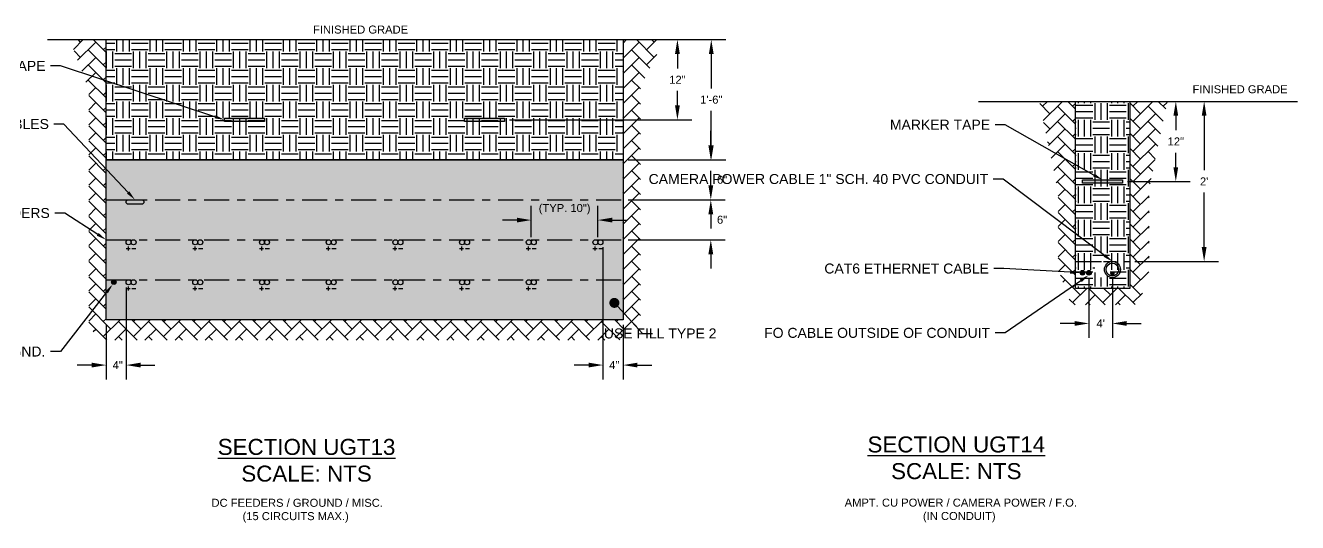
# Model space of a CAD drawing. Header units: feet. Extents: x -21 to 1000, y -35 to 71.
# Drawn here: x 933.46 to 949.35, y 52.13 to 58.34 of the extents above; entities that cross this region are included whole.
import ezdxf
from ezdxf import colors
from ezdxf.entities.mleader import LeaderData, LeaderLine
from ezdxf.math import Vec2, Vec3

# ---------------------------------------------------------------- set-up
doc = ezdxf.new("R2010")
doc.units = ezdxf.units.FT
doc.header["$MEASUREMENT"] = 0
doc.linetypes.add('CENTER', pattern=[2, 1.25, -0.25, 0.25, -0.25])
for name, color, linetype in [('E-ARRY-POST', 4, 'Continuous'), ('E-CABL-FO', 120, 'FIBER_OPTIC'), ('E-CABL-HARN-CBHR', 2, 'Continuous'), ('E-CABL-INST', 1, 'INSTRUMENT_CABLE'), ('E-CABL-UG2', 142, 'GROUND_WIRE_G2'), ('E-FIN-GR', 4, 'Continuous'), ('E-MRKR-TREN', 6, 'Continuous'), ('E-TREN', 3, 'Continuous'), ('E-TREN-HATCH', 254, 'Continuous'), ('G-ANNO-TEXT', 1, 'Continuous'), ('G-DIMS', 7, 'Continuous'), ('G-TEXT', 7, 'Continuous'), ('text', 1, 'Continuous'), ('X-SES2-TREN_SECT$0$G-TEXT', 7, 'Continuous')]:
    doc.layers.add(name, color=color, linetype=linetype)
doc.styles.add('NEI-A', font='arial.ttf')
doc.styles.get("Standard").update_dxf_attribs({"font": 'arial.ttf'})
doc.linetypes.add('FIBER_OPTIC', pattern='A,0.2,-0.05,0,-0.05,0.2,-0.15,["FO",Standard,S=0.1,R=0,X=-0.04,Y=-0.05],-0.25,0.2,-0.05,0,-0.05', length=1.2)
doc.linetypes.add('GROUND_WIRE_G2', pattern='A,1,-0.2,["G2",Standard,S=0.1,R=0,X=-0.1,Y=-0.05],-0.2', length=1.4)
doc.linetypes.add('INSTRUMENT_CABLE', pattern='A,1,-0.2,["INST",Standard,S=0.1,R=0,X=-0.09,Y=-0.05],-0.3', length=1.5)
doc.dimstyles.new('Annotative - Arch', dxfattribs={"dimscale": 0, "dimtxt": 0.1, "dimasz": 0.18, "dimexe": 0.18, "dimexo": 0.0625, "dimgap": 0.09, "dimtad": 0, "dimtih": 1, "dimtoh": 1, "dimdec": 4, "dimlfac": 12, "dimzin": 0, "dimdsep": 46, "dimlunit": 4, "dimtxsty": 'NEI-A', "dimcen": 0.09, "dimadec": 1, "dimazin": 0, "dimtfac": 1, "dimtdec": 4, "dimtofl": 0, "dimtmove": 0, "dimatfit": 3, "dimfxl": 1, "dimtolj": 1, "dimtzin": 0, "dimarcsym": 0})

# ---------------------------------------------------------------- blocks, each defined once
blk = doc.blocks.new('*D47')
at = {"layer": 'Defpoints', "color": 0, "transparency": 16777216}
for p in [(947.678, 57.39), (947.831, 57.39), (947.166, 56.388)]:
    blk.add_point(p, dxfattribs=at)
at = {"layer": 'text', "color": 0, "lineweight": -2, "transparency": 16777216}
for p, q in [((947.74, 57.39), (948.011, 57.39)), ((947.831, 57.21), (947.831, 57.029)), ((947.831, 56.568), (947.831, 56.749)), ((947.228, 56.388), (948.011, 56.388))]:
    blk.add_line(p, q, dxfattribs=at)
at = {"layer": 'text', "color": 0, "transparency": 16777216}
for points in [[(947.801, 57.21), (947.861, 57.21), (947.831, 57.39)], [(947.801, 56.568), (947.861, 56.568), (947.831, 56.388)]]:
    blk.add_solid(points, dxfattribs=at)
at = {"layer": 'text', "color": 0, "transparency": 16777216, "insert": (947.831, 56.889), "char_height": 0.1, "attachment_point": 5, "style": 'NEI-A'}
blk.add_mtext('\\A1;12"', dxfattribs=at)
blk = doc.blocks.new('*D46')
at = {"layer": 'Defpoints', "color": 0, "transparency": 16777216}
for p in [(947.671, 57.39), (948.185, 57.39), (947.255, 55.39)]:
    blk.add_point(p, dxfattribs=at)
at = {"layer": 'text', "color": 0, "lineweight": -2, "transparency": 16777216}
for p, q in [((947.734, 57.39), (948.365, 57.39)), ((948.185, 57.21), (948.185, 56.53)), ((948.185, 55.57), (948.185, 56.25)), ((947.317, 55.39), (948.365, 55.39))]:
    blk.add_line(p, q, dxfattribs=at)
at = {"layer": 'text', "color": 0, "transparency": 16777216}
for points in [[(948.155, 57.21), (948.215, 57.21), (948.185, 57.39)], [(948.155, 55.57), (948.215, 55.57), (948.185, 55.39)]]:
    blk.add_solid(points, dxfattribs=at)
at = {"layer": 'text', "color": 0, "transparency": 16777216, "insert": (948.185, 56.39), "char_height": 0.1, "attachment_point": 5, "style": 'NEI-A'}
blk.add_mtext("\\A1;2'", dxfattribs=at)
blk = doc.blocks.new('*D52')
at = {"layer": 'Defpoints', "color": 0, "transparency": 16777216}
for p in [(946.746, 55.25), (947.039, 55.25), (947.039, 54.616)]:
    blk.add_point(p, dxfattribs=at)
at = {"layer": 'text', "color": 0, "lineweight": -2, "transparency": 16777216}
for p, q in [((946.746, 55.187), (946.746, 54.436)), ((947.039, 55.187), (947.039, 54.436)), ((946.566, 54.616), (946.386, 54.616)), ((947.219, 54.616), (947.399, 54.616))]:
    blk.add_line(p, q, dxfattribs=at)
at = {"layer": 'text', "color": 0, "transparency": 16777216}
for points in [[(946.566, 54.646), (946.566, 54.586), (946.746, 54.616)], [(947.219, 54.646), (947.219, 54.586), (947.039, 54.616)]]:
    blk.add_solid(points, dxfattribs=at)
at = {"layer": 'text', "color": 0, "transparency": 16777216, "insert": (946.892, 54.616), "char_height": 0.1, "attachment_point": 5, "style": 'NEI-A'}
blk.add_mtext("\\A1;4'", dxfattribs=at)
blk = doc.blocks.new('*D45')
at = {"layer": 'Defpoints', "color": 0, "transparency": 16777216}
for p in [(940.931, 58.161), (941.604, 58.161), (939.445, 57.159)]:
    blk.add_point(p, dxfattribs=at)
at = {"layer": 'text', "color": 0, "lineweight": -2, "transparency": 16777216}
for p, q in [((940.994, 58.161), (941.784, 58.161)), ((941.604, 57.981), (941.604, 57.8)), ((941.604, 57.339), (941.604, 57.52)), ((939.508, 57.159), (941.784, 57.159))]:
    blk.add_line(p, q, dxfattribs=at)
at = {"layer": 'text', "color": 0, "transparency": 16777216}
for points in [[(941.574, 57.981), (941.634, 57.981), (941.604, 58.161)], [(941.574, 57.339), (941.634, 57.339), (941.604, 57.159)]]:
    blk.add_solid(points, dxfattribs=at)
at = {"layer": 'text', "color": 0, "transparency": 16777216, "insert": (941.604, 57.66), "char_height": 0.1, "attachment_point": 5, "style": 'NEI-A'}
blk.add_mtext('\\A1;12"', dxfattribs=at)
blk = doc.blocks.new('*D44')
at = {"layer": 'Defpoints', "color": 0, "transparency": 16777216}
for p in [(940.925, 58.161), (942.027, 58.161), (940.925, 56.661)]:
    blk.add_point(p, dxfattribs=at)
at = {"layer": 'text', "color": 0, "lineweight": -2, "transparency": 16777216}
for p, q in [((940.987, 58.161), (942.207, 58.161)), ((942.027, 57.981), (942.027, 57.552)), ((942.027, 56.841), (942.027, 57.27)), ((940.987, 56.661), (942.207, 56.661))]:
    blk.add_line(p, q, dxfattribs=at)
at = {"layer": 'text', "color": 0, "transparency": 16777216}
for points in [[(941.997, 57.981), (942.057, 57.981), (942.027, 58.161)], [(941.997, 56.841), (942.057, 56.841), (942.027, 56.661)]]:
    blk.add_solid(points, dxfattribs=at)
at = {"layer": 'text', "color": 0, "transparency": 16777216, "insert": (942.027, 57.411), "char_height": 0.1, "attachment_point": 5, "style": 'NEI-A'}
blk.add_mtext('\\A1;1\'-6"', dxfattribs=at)
blk = doc.blocks.new('*D51')
at = {"layer": 'Defpoints', "color": 0, "transparency": 16777216}
for p in [(934.716, 55.13), (934.466, 54.661), (934.716, 54.096)]:
    blk.add_point(p, dxfattribs=at)
at = {"layer": 'text', "color": 0, "lineweight": -2, "transparency": 16777216}
for p, q in [((934.716, 55.067), (934.716, 53.916)), ((934.466, 54.599), (934.466, 53.916)), ((934.286, 54.096), (934.106, 54.096)), ((934.896, 54.096), (935.076, 54.096))]:
    blk.add_line(p, q, dxfattribs=at)
at = {"layer": 'text', "color": 0, "transparency": 16777216}
for points in [[(934.286, 54.126), (934.286, 54.066), (934.466, 54.096)], [(934.896, 54.126), (934.896, 54.066), (934.716, 54.096)]]:
    blk.add_solid(points, dxfattribs=at)
at = {"layer": 'text', "color": 0, "transparency": 16777216, "insert": (934.611, 54.096), "char_height": 0.1, "attachment_point": 5, "style": 'NEI-A'}
blk.add_mtext('\\A1;4"', dxfattribs=at)
blk = doc.blocks.new('*D49')
at = {"layer": 'Defpoints', "color": 0, "transparency": 16777216}
for p in [(940.925, 56.161), (940.925, 55.661), (942.021, 55.661)]:
    blk.add_point(p, dxfattribs=at)
at = {"layer": 'text', "color": 0, "lineweight": -2, "transparency": 16777216}
for p, q in [((942.021, 56.341), (942.021, 56.521)), ((940.987, 56.161), (942.201, 56.161)), ((940.987, 55.661), (942.201, 55.661)), ((942.021, 55.481), (942.021, 55.301))]:
    blk.add_line(p, q, dxfattribs=at)
at = {"layer": 'text', "color": 0, "transparency": 16777216}
for points in [[(941.991, 56.341), (942.051, 56.341), (942.021, 56.161)], [(941.991, 55.481), (942.051, 55.481), (942.021, 55.661)]]:
    blk.add_solid(points, dxfattribs=at)
at = {"layer": 'text', "color": 0, "transparency": 16777216, "insert": (942.162, 55.911), "char_height": 0.1, "attachment_point": 5, "style": 'NEI-A'}
blk.add_mtext('\\A1;6"', dxfattribs=at)
blk = doc.blocks.new('_Dot')
at = {"color": 0, "linetype": 'ByBlock', "lineweight": -2}
blk.add_line((-0.5, 0), (-1, 0), dxfattribs=at)
at = {"color": 0, "linetype": 'ByBlock', "const_width": 0.5}
blk.add_lwpolyline([(-0.25, 0, 1), (0.25, 0, 1)], format="xyb", close=True, dxfattribs=at)
blk = doc.blocks.new('*D50')
at = {"layer": 'Defpoints', "color": 0, "transparency": 16777216}
for p in [(940.674, 55.63), (940.925, 54.661), (940.925, 54.096)]:
    blk.add_point(p, dxfattribs=at)
at = {"layer": 'text', "color": 0, "lineweight": -2, "transparency": 16777216}
for p, q in [((940.674, 55.567), (940.674, 53.916)), ((940.925, 54.599), (940.925, 53.916)), ((940.494, 54.096), (940.314, 54.096)), ((941.105, 54.096), (941.285, 54.096))]:
    blk.add_line(p, q, dxfattribs=at)
at = {"layer": 'text', "color": 0, "transparency": 16777216}
for points in [[(940.494, 54.126), (940.494, 54.066), (940.674, 54.096)], [(941.105, 54.126), (941.105, 54.066), (940.925, 54.096)]]:
    blk.add_solid(points, dxfattribs=at)
at = {"layer": 'text', "color": 0, "transparency": 16777216, "insert": (940.815, 54.096), "char_height": 0.1, "attachment_point": 5, "style": 'NEI-A'}
blk.add_mtext('\\A1;4"', dxfattribs=at)
blk = doc.blocks.new('*D53')
at = {"layer": 'Defpoints', "color": 0, "transparency": 16777216}
for p in [(940.611, 55.907), (939.778, 55.63), (940.611, 55.63)]:
    blk.add_point(p, dxfattribs=at)
at = {"layer": 'text', "color": 0, "lineweight": -2, "transparency": 16777216}
for p, q in [((939.778, 55.692), (939.778, 56.087)), ((940.611, 55.692), (940.611, 56.087)), ((939.598, 55.907), (939.418, 55.907)), ((940.791, 55.907), (940.971, 55.907))]:
    blk.add_line(p, q, dxfattribs=at)
at = {"layer": 'text', "color": 0, "transparency": 16777216}
for points in [[(939.598, 55.937), (939.598, 55.877), (939.778, 55.907)], [(940.791, 55.937), (940.791, 55.877), (940.611, 55.907)]]:
    blk.add_solid(points, dxfattribs=at)
at = {"layer": 'text', "color": 0, "transparency": 16777216, "insert": (940.195, 56.043), "char_height": 0.1, "attachment_point": 5, "style": 'NEI-A'}
blk.add_mtext('\\A1;(TYP. 10")', dxfattribs=at)
blk = doc.blocks.new('*D48')
at = {"layer": 'Defpoints', "color": 0, "transparency": 16777216}
for p in [(940.925, 56.661), (940.925, 56.161), (942.021, 56.161)]:
    blk.add_point(p, dxfattribs=at)
at = {"layer": 'text', "color": 0, "lineweight": -2, "transparency": 16777216}
for p, q in [((942.021, 56.841), (942.021, 57.021)), ((940.987, 56.661), (942.201, 56.661)), ((940.987, 56.161), (942.201, 56.161)), ((942.021, 55.981), (942.021, 55.801))]:
    blk.add_line(p, q, dxfattribs=at)
at = {"layer": 'text', "color": 0, "transparency": 16777216}
for points in [[(941.991, 56.841), (942.051, 56.841), (942.021, 56.661)], [(941.991, 55.981), (942.051, 55.981), (942.021, 56.161)]]:
    blk.add_solid(points, dxfattribs=at)
at = {"layer": 'text', "color": 0, "transparency": 16777216, "insert": (942.162, 56.411), "char_height": 0.1, "attachment_point": 5, "style": 'NEI-A'}
blk.add_mtext('\\A1;6"', dxfattribs=at)

msp = doc.modelspace()

# ---------------------------------------------------------------- hatches: boundary and pattern name
at = {"layer": 'E-CABL-FO', "linetype": 'Continuous'}
h = msp.add_hatch(color=256, dxfattribs=at)
edge = h.paths.add_edge_path()
edge.add_arc((946.6646312, 55.2496116), 0.0286458, 0, 360)
h = msp.add_hatch(color=256, dxfattribs=at)
edge = h.paths.add_edge_path()
edge.add_arc((946.7460583, 55.2496116), 0.0286458, 0, 360)
at = {"layer": 'E-CABL-INST', "linetype": 'Continuous'}
h = msp.add_hatch(color=256, dxfattribs=at)
edge = h.paths.add_edge_path()
edge.add_arc((947.0385198, 55.239071), 0.0286458, 0, 360)
at = {"layer": 'E-CABL-UG2', "linetype": 'Continuous'}
h = msp.add_hatch(color=256, dxfattribs=at)
edge = h.paths.add_edge_path()
edge.add_arc((934.561898, 55.1325084), 0.0286458, 0, 360)
at = {"layer": 'E-MRKR-TREN', "linetype": 'Continuous'}
h = msp.add_hatch(color=256, dxfattribs=at)
h.dxf.hatch_style = 1
h.paths.add_polyline_path([(935.9452584, 57.1794875), (936.4452584, 57.1794875), (936.4452584, 57.1378209), (935.9452584, 57.1378209)])
h = msp.add_hatch(color=256, dxfattribs=at)
h.dxf.hatch_style = 1
h.paths.add_polyline_path([(935.9452584, 57.1794875), (936.4452584, 57.1794875), (936.4452584, 57.1378209), (935.9452584, 57.1378209)])
h = msp.add_hatch(color=256, dxfattribs=at)
h.dxf.hatch_style = 1
h.paths.add_polyline_path([(938.9452584, 57.1794875), (939.4452584, 57.1794875), (939.4452584, 57.1378209), (938.9452584, 57.1378209)])
h = msp.add_hatch(color=256, dxfattribs=at)
h.dxf.hatch_style = 1
h.paths.add_polyline_path([(938.9452584, 57.1794875), (939.4452584, 57.1794875), (939.4452584, 57.1378209), (938.9452584, 57.1378209)])
h = msp.add_hatch(color=256, dxfattribs=at)
h.dxf.hatch_style = 1
h.paths.add_polyline_path([(946.665745, 56.4085336), (947.165745, 56.4085336), (947.165745, 56.366867), (946.665745, 56.366867)])
at = {"layer": 'E-TREN-HATCH', "linetype": 'Continuous'}
h = msp.add_hatch(dxfattribs=at)
h.set_pattern_fill('AR-HBONE', color=256, scale=0.033333)
h.set_pattern_definition([(45, (893.32405, 69.91335), (1e-17, 0.1885618), [0.4, -0.1333333]), (135, (893.41834, 70.00763), (1e-17, 0.1885618), [0.4, -0.1333333])])
h.paths.add_polyline_path([(941.4428974, 58.1611542), (940.9249459, 58.1611542), (940.9249459, 54.6611542), (934.4655709, 54.6611542), (934.4655709, 58.1611542), (934.013282, 58.1611542), (934.248439, 57.5371291), (934.248439, 54.5720917), (934.4149697, 54.405425), (940.9470227, 54.4092687), (941.142616, 54.6373696), (941.142616, 57.568461)])
h = msp.add_hatch(dxfattribs=at)
h.set_pattern_fill('EARTH', color=256, scale=0.833333)
h.set_pattern_definition([(0, (893.32405, 69.91335), (0.2083333, 0.2083333), [0.2083333, -0.2083333]), (0, (893.32405, 69.99147), (0.2083333, 0.2083333), [0.2083333, -0.2083333]), (0, (893.32405, 70.0696), (0.2083333, 0.2083333), [0.2083333, -0.2083333]), (90, (893.3501, 70.09564), (-0.2083333, 0.2083333), [0.2083333, -0.2083333]), (90, (893.42822, 70.09564), (-0.2083333, 0.2083333), [0.2083333, -0.2083333]), (90, (893.50635, 70.09564), (-0.2083333, 0.2083333), [0.2083333, -0.2083333])])
h.paths.add_polyline_path([(934.4655709, 58.1611542), (940.9249459, 58.1611542), (940.9249459, 56.6611542), (934.4655709, 56.6611542)])
h = msp.add_hatch(dxfattribs=at)
h.set_pattern_fill('AR-HBONE', color=256, scale=0.033333)
h.set_pattern_definition([(45, (905.43517, 68.6424), (1e-17, 0.1885618), [0.4, -0.1333333]), (135, (905.52945, 68.73667), (1e-17, 0.1885618), [0.4, -0.1333333])])
h.paths.add_polyline_path([(947.7240873, 57.3902003), (947.2548075, 57.3902003), (947.2548075, 55.0530819), (946.5766825, 55.0530819), (946.5766825, 57.3902003), (946.1243936, 57.3902003), (946.3595506, 56.2661752), (946.3595506, 55.2971067), (946.5260813, 54.8469784), (947.3714259, 54.850822), (947.4967314, 55.2764659), (947.4967314, 56.2975071)])
h = msp.add_hatch(dxfattribs=at)
h.set_pattern_fill('EARTH', color=256, scale=0.833333)
h.set_pattern_definition([(0, (-505989.4547, -179328.43899), (0.20833333333, 0.20833333333), [0.20833333333, -0.20833333333]), (0, (-505989.4547, -179328.36086), (0.20833333333, 0.20833333333), [0.20833333333, -0.20833333333]), (0, (-505989.4547, -179328.28274), (0.20833333333, 0.20833333333), [0.20833333333, -0.20833333333]), (90, (-505989.42865, -179328.2567), (-0.20833333333, 0.20833333333), [0.20833333333, -0.20833333333]), (90, (-505989.35052, -179328.2567), (-0.20833333333, 0.20833333333), [0.20833333333, -0.20833333333]), (90, (-505989.2724, -179328.2567), (-0.20833333333, 0.20833333333), [0.20833333333, -0.20833333333])])
edge = h.paths.add_edge_path()
edge.add_arc((946.915745, 55.2896486), 0.1005517, 0, 360)
h.paths.add_polyline_path([(947.2548075, 57.3902003), (946.5766825, 57.3902003), (946.5766825, 55.0530819), (947.2548075, 55.0530819)])
h = msp.add_hatch(dxfattribs=at)
h.set_pattern_fill('AR-SAND', color=252, scale=0.083333)
h.set_pattern_definition([(37.5, (893.32405, 69.91335), (-0.00524945, 0.16056865), [0, -0.12666667, 0, -0.14166667, 0, -0.13541667]), (7.5, (893.32405, 69.91335), (0.1474814, 0.2351788), [0, -0.06833333, 0, -0.11416667, 0, -0.04375]), (327.5, (893.22155, 69.91335), (0.25951182, 0.0004716), [0, -0.04166667, 0, -0.15, 0, -0.19583333]), (317.5, (893.22155, 69.91335), (0.2505106, 0.0731396), [0, -0.02083333, 0, -0.09833333, 0, -0.1125])])
h.paths.add_polyline_path([(934.4655709, 56.6611542), (940.9249459, 56.6611542), (940.9249459, 54.6611542), (934.4655709, 54.6611542)])

# ---------------------------------------------------------------- linework, layer by layer
at = {"layer": 'E-ARRY-POST'}
for radius in [0.1005517, 0.0797184]:
    msp.add_circle((947.0392486, 55.2896486), radius, dxfattribs=at)
at = {"layer": 'E-CABL-FO', "linetype": 'Continuous'}
for centre in [(946.6646312, 55.2496116), (946.7460583, 55.2496116)]:
    msp.add_circle(centre, 0.0286458, dxfattribs=at)
at = {"layer": 'E-CABL-HARN-CBHR', "linetype": 'Continuous'}
for centre in [(934.7468209, 55.6299042), (934.8093209, 55.6299042), (935.5801543, 55.6299042), (935.6426543, 55.6299042), (936.4134876, 55.6299042), (936.4759876, 55.6299042), (937.2468209, 55.6299042), (937.3093209, 55.6299042), (938.0801543, 55.6299042), (938.1426543, 55.6299042), (938.9134876, 55.6299042), (938.9759876, 55.6299042), (939.7468209, 55.6299042), (939.8093209, 55.6299042), (940.5801543, 55.6299042), (940.6426543, 55.6299042), (934.7468209, 55.1299042), (934.8093209, 55.1299042), (935.5801543, 55.1299042), (935.6426543, 55.1299042), (936.4134876, 55.1299042), (936.4759876, 55.1299042), (937.2468209, 55.1299042), (937.3093209, 55.1299042), (938.0801543, 55.1299042), (938.1426543, 55.1299042), (938.9134876, 55.1299042), (938.9759876, 55.1299042), (939.7468209, 55.1299042), (939.8093209, 55.1299042)]:
    msp.add_circle(centre, 0.03125, dxfattribs=at)
at = {"layer": 'E-CABL-INST', "linetype": 'Continuous', "flags": 128}
msp.add_lwpolyline([(934.7436959, 56.1611542), (934.9103626, 56.1611542, -0.4142135672), (934.9384876, 56.1330292, -0.4142135058), (934.9103626, 56.1049042), (934.7436959, 56.1049042, -0.4142135672), (934.7155709, 56.1330292, -0.4141197229), (934.7436869, 56.1611542, -0.0001601544)], format="xyb", dxfattribs=at)
at = {"layer": 'E-CABL-UG2', "linetype": 'Continuous'}
msp.add_circle((934.561898, 55.1325084), 0.0286458, dxfattribs=at)
at = {"layer": 'E-FIN-GR', "flags": 128}
for points in [[(933.734807, 58.1611542), (942.1697946, 58.1611542)], [(945.3671269, 57.3902003), (949.3521007, 57.3902003)]]:
    msp.add_lwpolyline(points, dxfattribs=at)
at = {"layer": 'E-MRKR-TREN', "linetype": 'Continuous', "flags": 128}
for points in [[(935.9452584, 57.1794875), (936.4452584, 57.1794875), (936.4452584, 57.1378209), (935.9452584, 57.1378209)], [(938.9452584, 57.1794875), (939.4452584, 57.1794875), (939.4452584, 57.1378209), (938.9452584, 57.1378209)], [(946.665745, 56.4085336), (947.165745, 56.4085336), (947.165745, 56.366867), (946.665745, 56.366867)]]:
    msp.add_lwpolyline(points, close=True, dxfattribs=at)
at = {"layer": 'E-TREN', "color": 252, "linetype": 'Continuous'}
for points in [[(934.4655709, 58.1611542), (940.9249459, 58.1611542), (940.9249459, 56.6611542), (934.4655709, 56.6611542)], [(946.5766825, 57.3902003), (947.2548075, 57.3902003), (947.2548075, 55.0530819), (946.5766825, 55.0530819)], [(934.4655709, 56.6611542), (940.9249459, 56.6611542), (940.9249459, 54.6611542), (934.4655709, 54.6611542)]]:
    msp.add_lwpolyline(points, close=True, dxfattribs=at)
at = {"layer": 'G-DIMS', "linetype": 'CENTER', "ltscale": 0.25}
for points in [[(934.4655709, 56.1611542), (940.9249459, 56.1611542)], [(934.4655709, 55.6611542), (940.9249459, 55.6611542)], [(946.5766825, 55.3902003), (947.2548075, 55.3902003)], [(934.4655709, 55.1611542), (940.9249459, 55.1611542)]]:
    msp.add_lwpolyline(points, dxfattribs=at)
at = {"layer": 'G-TEXT'}
for p, q in [((934.7150139, 55.5528254), (934.7665055, 55.5528254)), ((934.7407597, 55.5785712), (934.7407597, 55.5270797)), ((934.7878921, 55.5528254), (934.8393837, 55.5528254)), ((935.5483472, 55.5528254), (935.5998388, 55.5528254)), ((935.574093, 55.5785712), (935.574093, 55.5270797)), ((935.6212254, 55.5528254), (935.672717, 55.5528254)), ((936.3816806, 55.5528254), (936.4331721, 55.5528254)), ((936.4074263, 55.5785712), (936.4074263, 55.5270797)), ((936.4545588, 55.5528254), (936.5060503, 55.5528254)), ((937.2150139, 55.5528254), (937.2665055, 55.5528254)), ((937.2407597, 55.5785712), (937.2407597, 55.5270797)), ((937.2878921, 55.5528254), (937.3393837, 55.5528254)), ((938.0483472, 55.5528254), (938.0998388, 55.5528254)), ((938.074093, 55.5785712), (938.074093, 55.5270797)), ((938.1212254, 55.5528254), (938.172717, 55.5528254)), ((938.8816806, 55.5528254), (938.9331721, 55.5528254)), ((938.9074263, 55.5785712), (938.9074263, 55.5270797)), ((938.9545588, 55.5528254), (939.0060503, 55.5528254)), ((939.7150139, 55.5528254), (939.7665055, 55.5528254)), ((939.7407597, 55.5785712), (939.7407597, 55.5270797)), ((939.7878921, 55.5528254), (939.8393837, 55.5528254)), ((940.5483472, 55.5528254), (940.5998388, 55.5528254)), ((940.574093, 55.5785712), (940.574093, 55.5270797)), ((940.6212254, 55.5528254), (940.672717, 55.5528254)), ((934.7150139, 55.0528254), (934.7665055, 55.0528254)), ((934.7407597, 55.0785712), (934.7407597, 55.0270797)), ((934.7878921, 55.0528254), (934.8393837, 55.0528254)), ((935.5483472, 55.0528254), (935.5998388, 55.0528254)), ((935.574093, 55.0785712), (935.574093, 55.0270797)), ((935.6212254, 55.0528254), (935.672717, 55.0528254)), ((936.3816806, 55.0528254), (936.4331721, 55.0528254)), ((936.4074263, 55.0785712), (936.4074263, 55.0270797)), ((936.4545588, 55.0528254), (936.5060503, 55.0528254)), ((937.2150139, 55.0528254), (937.2665055, 55.0528254)), ((937.2407597, 55.0785712), (937.2407597, 55.0270797)), ((937.2878921, 55.0528254), (937.3393837, 55.0528254)), ((938.0483472, 55.0528254), (938.0998388, 55.0528254)), ((938.074093, 55.0785712), (938.074093, 55.0270797)), ((938.1212254, 55.0528254), (938.172717, 55.0528254)), ((938.8816806, 55.0528254), (938.9331721, 55.0528254)), ((938.9074263, 55.0785712), (938.9074263, 55.0270797)), ((938.9545588, 55.0528254), (939.0060503, 55.0528254)), ((939.7150139, 55.0528254), (939.7665055, 55.0528254)), ((939.7407597, 55.0785712), (939.7407597, 55.0270797)), ((939.7878921, 55.0528254), (939.8393837, 55.0528254))]:
    msp.add_line(p, q, dxfattribs=at)

# ---------------------------------------------------------------- texts
at = {"layer": 'G-ANNO-TEXT', "char_height": 0.2, "attachment_point": 5, "style": 'NEI-A'}
for s, insert in [('{\\LSECTION UGT13\\P\\l\\C7;SCALE: NTS}', (936.9702955, 52.9056312)), ('{\\LSECTION UGT14\\P\\l\\C7;SCALE: NTS}', (945.0885828, 52.93649))]:
    msp.add_mtext_dynamic_manual_height_columns(s, width=5.832687783, gutter_width=0.546875, heights=[0], dxfattribs=dict(at, insert=insert))
at = {"layer": 'text', "char_height": 0.1, "attachment_point": 5, "style": 'NEI-A'}
for width, insert in [(1.489884085, (937.6452803, 58.2861915)), (1.299226061, (948.6340327, 57.5404787))]:
    msp.add_mtext_dynamic_manual_height_columns('FINISHED GRADE', width=width, gutter_width=0.546875, heights=[0], dxfattribs=dict(at, insert=insert))
at = {"layer": 'X-SES2-TREN_SECT$0$G-TEXT', "char_height": 0.1, "attachment_point": 5, "style": 'NEI-A'}
for s, insert in [(' DC FEEDERS / GROUND / MISC.\\P(15 CIRCUITS MAX.)', (936.8340556, 52.2772556)), (' AMPT. CU POWER / CAMERA POWER / F.O.\\P(IN CONDUIT)', (945.1254537, 52.279296))]:
    msp.add_mtext_dynamic_manual_height_columns(s, width=5.021927083, gutter_width=0.546875, heights=[0], dxfattribs=dict(at, insert=insert))

# ---------------------------------------------------------------- dimensions: what is measured, and where the dimension line sits
at = {"layer": 'text'}
dim = msp.add_linear_dim(base=(941.6040965, 58.1611542), p1=(939.4452584, 57.1586542), p2=(940.9311064, 58.1611542), angle=90, text='12"', dimstyle='Annotative - Arch', override={"dimscale": 1, "dimtxt": 0.1, "dimtxsty": 'NEI-A', "dimtix": 0, "dimtofl": 0, "dimtmove": 2, "dimatfit": 3}, dxfattribs=at)
dim.commit()
dim.dimension.update_dxf_attribs({"geometry": '*D45', "text_midpoint": (941.6040965, 57.6599042)})
dim = msp.add_linear_dim(base=(942.0266359, 58.1611542), p1=(940.9249459, 56.6611542), p2=(940.9249459, 58.1611542), angle=90, dimstyle='Annotative - Arch', override={"dimscale": 1, "dimtxt": 0.1, "dimtxsty": 'NEI-A', "dimtix": 0, "dimtofl": 0, "dimtmove": 2, "dimatfit": 3}, dxfattribs=at)
dim.commit()
dim.dimension.update_dxf_attribs({"geometry": '*D44', "text_midpoint": (942.0266359, 57.4111542)})
dim = msp.add_linear_dim(base=(947.8310513, 57.3902003), p1=(947.165745, 56.3877003), p2=(947.6776347, 57.3902003), angle=90, text='12"', dimstyle='Annotative - Arch', override={"dimscale": 1, "dimtxt": 0.1, "dimtxsty": 'NEI-A', "dimtix": 0, "dimtofl": 0, "dimtmove": 2, "dimatfit": 3}, dxfattribs=at)
dim.commit()
dim.dimension.update_dxf_attribs({"geometry": '*D47', "text_midpoint": (947.8310513, 56.8889503), "dimtype": 160})
for base, p1, p2, picture, middle in [((948.185279, 57.3902003), (947.2548075, 55.3902003), (947.6714742, 57.3902003), '*D46', (948.185279, 56.3902003)), ((942.0207632, 56.1611542), (940.9249459, 56.6611542), (940.9249459, 56.1611542), '*D48', (942.1620465, 56.4111542)), ((942.0207632, 55.6611542), (940.9249459, 56.1611542), (940.9249459, 55.6611542), '*D49', (942.1620465, 55.9111542))]:
    dim = msp.add_linear_dim(base=base, p1=p1, p2=p2, angle=90, dimstyle='Annotative - Arch', override={"dimscale": 1, "dimtxt": 0.1, "dimtxsty": 'NEI-A', "dimtix": 0, "dimtofl": 0, "dimtmove": 2, "dimatfit": 3}, dxfattribs=at)
    dim.commit()
    dim.dimension.update_dxf_attribs({"geometry": picture, "text_midpoint": middle, "dimtype": 160})
for base, p1, p2, text, override, picture, middle in [((940.6114043, 55.9065605), (939.7780709, 55.6299042), (940.6114043, 55.6299042), '(TYP. <>)', {"dimscale": 1, "dimtxt": 0.1, "dimtxsty": 'NEI-A', "dimtmove": 2}, '*D53', (940.1947376, 56.0430373)), ((940.9249459, 54.0956821), (940.6739043, 55.6299042), (940.9249459, 54.6611542), '4"', {"dimscale": 1, "dimtxt": 0.1, "dimtxsty": 'NEI-A', "dimtix": 0, "dimtofl": 0, "dimtmove": 2, "dimatfit": 3}, '*D50', (940.8152488, 54.0956821)), ((934.7155709, 54.0956821), (934.4655709, 54.6611542), (934.7155709, 55.1299042), '4"', {"dimscale": 1, "dimtxt": 0.1, "dimtxsty": 'NEI-A', "dimtix": 0, "dimtofl": 0, "dimtmove": 2, "dimatfit": 3}, '*D51', (934.6112653, 54.0956821))]:
    dim = msp.add_linear_dim(base=base, p1=p1, p2=p2, text=text, dimstyle='Annotative - Arch', override=override, dxfattribs=at)
    dim.commit()
    dim.dimension.update_dxf_attribs({"geometry": picture, "text_midpoint": middle, "dimtype": 160})
dim = msp.add_linear_dim(base=(947.0388351, 54.6160019), p1=(946.7460583, 55.2496116), p2=(947.0388351, 55.2496116), text="4'", dimstyle='Annotative - Arch', override={"dimscale": 1, "dimtxt": 0.1, "dimtxsty": 'NEI-A', "dimtix": 0, "dimtofl": 0, "dimtmove": 2, "dimatfit": 3}, dxfattribs=at)
dim.commit()
dim.dimension.update_dxf_attribs({"geometry": '*D52', "text_midpoint": (946.8924467, 54.6160019)})

# ---------------------------------------------------------------- leaders
ml = msp.add_multileader_mtext('Standard', dxfattribs=at)
ml.set_content('MARKER TAPE ', color=256, style='NEI-A')
ml.set_leader_properties()
ml.build(insert=Vec2(0, 0))
ml.multileader.update_dxf_attribs({"dogleg_length": 0.0104167, "arrow_head_size": 0.125, "scale": 12})
ctx = ml.context
ctx.base_point, ctx.scale, ctx.char_height, ctx.arrow_head_size, ctx.landing_gap_size, ctx.plane_origin = Vec3(932.914602, 57.8330431), 12, 0.125, 0.125, 0.0625, Vec3(935.5759943, 56.7489653)
ctx.text_align_type = 2
notes = []
notes.append((ctx, [(0, (1, 1, 0), (933.8965256, 57.8330431), (-1, 0), 0.125, [(0, [(935.9452584, 57.1586542)], 0, [])])]))
ctx.mtext.insert, ctx.mtext.width, ctx.mtext.alignment, ctx.mtext.flow_direction = Vec3(933.7090256, 57.8955431), 0.921927083, 3, 5
ml = msp.add_multileader_mtext('Standard', dxfattribs=at)
ml.set_content('LV MOTOR, SENSOR & COMMS. CABLES', color=256, style='NEI-A')
ml.set_leader_properties()
ml.build(insert=Vec2(0, 0))
ml.multileader.update_dxf_attribs({"dogleg_length": 0.0104167, "arrow_head_size": 0.125, "scale": 12})
ctx = ml.context
ctx.base_point, ctx.scale, ctx.char_height, ctx.arrow_head_size, ctx.landing_gap_size, ctx.plane_origin = Vec3(932.7570999, 57.1061303), 12, 0.125, 0.125, 0.0625, Vec3(935.9024195, 56.4929812)
ctx.text_align_type = 2
notes.append((ctx, [(0, (1, 1, 0), (933.9393134, 57.1061303), (-1, 0), 0.125, [(0, [(934.8270293, 56.1611542)], 0, [])])]))
ctx.mtext.insert, ctx.mtext.width, ctx.mtext.alignment, ctx.mtext.flow_direction = Vec3(933.7518134, 57.1696961), 1.28859375, 3, 5
ml = msp.add_multileader_mtext('Standard', dxfattribs=at)
ml.set_content('MARKER TAPE ', color=256, style='NEI-A')
ml.set_leader_properties()
ml.build(insert=Vec2(0, 0))
ml.multileader.update_dxf_attribs({"dogleg_length": 0.0104167, "arrow_head_size": 0.125, "scale": 12})
ctx = ml.context
ctx.base_point, ctx.scale, ctx.char_height, ctx.arrow_head_size, ctx.landing_gap_size, ctx.plane_origin = Vec3(944.21851, 57.0985032), 12, 0.125, 0.125, 0.0625, Vec3(947.1923579, 56.7790334)
ctx.text_align_type = 2
notes.append((ctx, [(0, (1, 1, 0), (945.6978757, 57.0985032), (-1, 0), 0.125, [(0, [(946.915745, 56.4085336)], 0, [])])]))
ctx.mtext.insert, ctx.mtext.width, ctx.mtext.alignment, ctx.mtext.flow_direction = Vec3(945.5103757, 57.1610459), 1.821927083, 3, 5
ml = msp.add_multileader_mtext('Standard', dxfattribs=at)
ml.set_content('CAMERA POWER CABLE 1" SCH. 40 PVC CONDUIT', color=256, style='NEI-A')
ml.set_leader_properties()
ml.build(insert=Vec2(0, 0))
ml.multileader.update_dxf_attribs({"dogleg_length": 0.0104167, "arrow_head_size": 0.125, "scale": 12})
ctx = ml.context
ctx.base_point, ctx.scale, ctx.char_height, ctx.arrow_head_size, ctx.landing_gap_size, ctx.plane_origin = Vec3(943.9538916, 56.4190325), 12, 0.125, 0.125, 0.0625, Vec3(947.5457378, 54.7866106)
ctx.text_align_type = 2
notes.append((ctx, [(0, (1, 1, 0), (945.6755833, 56.4190325), (-1, 0), 0.125, [(0, [(947.0392486, 55.3902003)], 0, [])])]))
ctx.mtext.insert, ctx.mtext.width, ctx.mtext.alignment, ctx.mtext.flow_direction = Vec3(945.4880833, 56.4825984), 1.830260417, 3, 5
ml = msp.add_multileader_mtext('Standard', dxfattribs=at)
ml.set_content('DC FEEDERS', color=256, style='NEI-A')
ml.set_leader_properties()
ml.build(insert=Vec2(0, 0))
ml.multileader.update_dxf_attribs({"dogleg_length": 0.0104167, "arrow_head_size": 0.125, "scale": 12})
ctx = ml.context
ctx.base_point, ctx.scale, ctx.char_height, ctx.arrow_head_size, ctx.landing_gap_size, ctx.plane_origin = Vec3(932.8986803, 55.9943814), 12, 0.125, 0.125, 0.0625, Vec3(935.9024195, 56.1767293)
ctx.text_align_type = 2
notes.append((ctx, [(0, (1, 1, 0), (933.9500104, 55.9943814), (-1, 0), 0.125, [(0, [(934.4655709, 55.6611542)], 0, [])])]))
ctx.mtext.insert, ctx.mtext.width, ctx.mtext.alignment, ctx.mtext.flow_direction = Vec3(933.7625104, 56.0579473), 0.90109375, 3, 5
ml = msp.add_multileader_mtext('Standard', dxfattribs=at)
ml.set_content('CAT6 ETHERNET CABLE ', color=256, style='NEI-A')
ml.set_leader_properties()
ml.build(insert=Vec2(0, 0))
ml.multileader.update_dxf_attribs({"dogleg_length": 0.0104167, "arrow_head_size": 0.125, "scale": 12})
ctx = ml.context
ctx.base_point, ctx.scale, ctx.char_height, ctx.arrow_head_size, ctx.landing_gap_size, ctx.plane_origin = Vec3(944.0102057, 55.3010606), 12, 0.125, 0.125, 0.0625, Vec3(947.531812, 54.5101888)
ctx.text_align_type = 2
notes.append((ctx, [(0, (1, 1, 0), (945.6839778, 55.3010606), (-1, 0), 0.125, [(0, [(946.6359854, 55.2496116)], 0, [])])]))
ctx.mtext.insert, ctx.mtext.width, ctx.mtext.alignment, ctx.mtext.flow_direction = Vec3(945.4964778, 55.3646264), 1.546927083, 3, 5
ml = msp.add_multileader_mtext('Standard', dxfattribs=at)
ml.set_content('FO CABLE OUTSIDE OF CONDUIT', color=256, style='NEI-A')
ml.set_leader_properties()
ml.build(insert=Vec2(0, 0))
ml.multileader.update_dxf_attribs({"dogleg_length": 0.0104167, "arrow_head_size": 0.125, "scale": 12})
ctx = ml.context
ctx.base_point, ctx.scale, ctx.char_height, ctx.arrow_head_size, ctx.landing_gap_size, ctx.plane_origin = Vec3(943.7833117, 54.4975853), 12, 0.125, 0.125, 0.0625, Vec3(947.531812, 54.102124)
ctx.text_align_type = 2
notes.append((ctx, [(0, (1, 1, 0), (945.6979604, 54.4975853), (-1, 0), 0.125, [(0, [(946.7460583, 55.2209658)], 0, [])])]))
ctx.mtext.insert, ctx.mtext.width, ctx.mtext.alignment, ctx.mtext.flow_direction = Vec3(945.5104604, 54.5611511), 1.830260417, 3, 5
ml = msp.add_multileader_mtext('Standard', dxfattribs=at)
ml.set_content('DIRECT BURIED CU STRANDED GND.', color=256, style='NEI-A')
ml.set_leader_properties()
ml.build(insert=Vec2(0, 0))
ml.multileader.update_dxf_attribs({"dogleg_length": 0.0104167, "arrow_head_size": 0.125, "scale": 12})
ctx = ml.context
ctx.base_point, ctx.scale, ctx.char_height, ctx.arrow_head_size, ctx.landing_gap_size, ctx.plane_origin = Vec3(932.0135689, 54.2640326), 12, 0.125, 0.125, 0.0625, Vec3(935.5271219, 54.3289456)
ctx.text_align_type = 2
notes.append((ctx, [(0, (1, 1, 0), (933.8950492, 54.2640326), (-1, 0), 0.125, [(0, [(934.5490526, 55.1038625)], 0, [])])]))
ctx.mtext.insert, ctx.mtext.width, ctx.mtext.alignment, ctx.mtext.flow_direction = Vec3(933.7075492, 54.3275985), 2.371927083, 3, 5
ml = msp.add_multileader_mtext('Standard', dxfattribs=at)
ml.set_content('USE FILL TYPE 2', color=256, style='NEI-A')
ml.set_leader_properties()
ml.set_arrow_properties(name='DOT')
ml.build(insert=Vec2(0, 0))
ml.multileader.update_dxf_attribs({"dogleg_length": 0.0104167, "arrow_head_size": 0.125, "scale": 12})
ctx = ml.context
ctx.base_point, ctx.scale, ctx.char_height, ctx.arrow_head_size, ctx.landing_gap_size, ctx.plane_origin = Vec3(941.2925088, 54.4910086), 12, 0.125, 0.125, 0.0625, Vec3(940.4669923, 53.4002205)
ctx.text_align_type = 2
notes.append((ctx, [(0, (1, 1, 0), (941.1675088, 54.4910086), (1, 0), 0.125, [(0, [(940.8165238, 54.8730394)], 0, [])])]))
ctx.mtext.insert, ctx.mtext.width, ctx.mtext.alignment, ctx.mtext.flow_direction = Vec3(942.0920484, 54.5535512), 0.960901709, 3, 5
for ctx, leaders in notes:
    for number, flags, end, landing, length, lines in leaders:
        leader = LeaderData()
        leader.index, (leader.has_last_leader_line, leader.has_dogleg_vector, leader.attachment_direction) = number, flags
        leader.last_leader_point, leader.dogleg_vector, leader.dogleg_length = Vec3(end), Vec3(landing), length
        for number, points, colour, breaks in lines:
            line = LeaderLine()
            line.index, line.vertices, line.color, line.breaks = number, Vec3.list(points), colors.encode_raw_color(colour), breaks
            leader.lines.append(line)
        ctx.leaders.append(leader)

doc.saveas('drawing.dxf')
